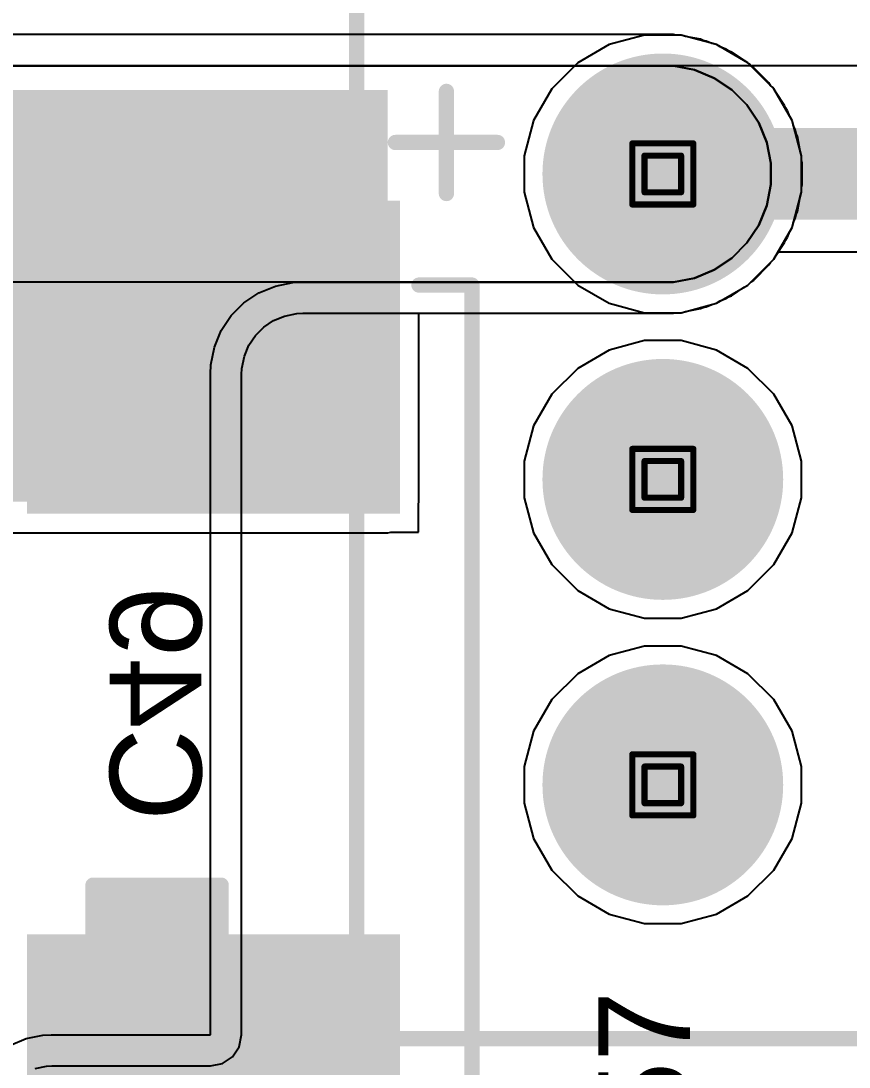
# Model space of a CAD drawing. Header units: inches. Extents: x 0 to 5359, y 0 to 5098.
# Drawn here: x 9.06 to 15.96, y 82.36 to 91.06 of the extents above; entities that cross this region are included whole.
import ezdxf

# ---------------------------------------------------------------- set-up
doc = ezdxf.new("R2010")
doc.units = ezdxf.units.IN
for name, color, linetype in [('Bottom Layer', 5, 'Continuous'), ('Bottom Overlay', 54, 'Continuous'), ('Bottom Paste', 16, 'Continuous'), ('Bottom Solder', 6, 'Continuous'), ('Drill Drawing', 1, 'Continuous'), ('Layer 1', 16, 'Continuous'), ('Layer 2', 76, 'Continuous'), ('Multi-Layer', 9, 'Continuous'), ('Pad Holes', 156, 'Continuous'), ('Top Layer', 1, 'Continuous'), ('Top Overlay', 2, 'Continuous'), ('Top Paste', 8, 'Continuous'), ('Top Solder', 216, 'Continuous')]:
    doc.layers.add(name, color=color, linetype=linetype)
doc.styles.add('Arial', font='', dxfattribs={"height": 0.2})
doc.styles.get('Arial').set_extended_font_data('Arial')

# ---------------------------------------------------------------- blocks, each defined once
blk = doc.blocks.new('VRB1212S_10WR3_B_8')
at = {"layer": 'Bottom Layer'}
h = blk.add_hatch(color=5, dxfattribs=at)
edge = h.paths.add_edge_path()
edge.add_arc((3.81, 0), 0.9, 0, 360)
h = blk.add_hatch(color=5, dxfattribs=at)
edge = h.paths.add_edge_path()
edge.add_arc((6.35, 0), 0.9, 0, 360)
h = blk.add_hatch(color=5, dxfattribs=at)
edge = h.paths.add_edge_path()
edge.add_arc((8.89, 0), 0.9, 0, 360)
at = {"layer": 'Bottom Solder'}
h = blk.add_hatch(color=6, dxfattribs=at)
edge = h.paths.add_edge_path()
edge.add_arc((3.81, 0), 1.0016, 0, 360)
h = blk.add_hatch(color=6, dxfattribs=at)
edge = h.paths.add_edge_path()
edge.add_arc((6.35, 0), 1.0016, 0, 360)
h = blk.add_hatch(color=6, dxfattribs=at)
edge = h.paths.add_edge_path()
edge.add_arc((8.89, 0), 1.0016, 0, 360)
at = {"layer": 'Layer 1'}
h = blk.add_hatch(color=16, dxfattribs=at)
edge = h.paths.add_edge_path()
edge.add_arc((3.81, 0), 0.9, 0, 360)
h = blk.add_hatch(color=16, dxfattribs=at)
edge = h.paths.add_edge_path()
edge.add_arc((6.35, 0), 0.9, 0, 360)
h = blk.add_hatch(color=16, dxfattribs=at)
edge = h.paths.add_edge_path()
edge.add_arc((8.89, 0), 0.9, 0, 360)
at = {"layer": 'Layer 2'}
h = blk.add_hatch(color=76, dxfattribs=at)
edge = h.paths.add_edge_path()
edge.add_arc((3.81, 0), 0.9, 0, 360)
h = blk.add_hatch(color=76, dxfattribs=at)
edge = h.paths.add_edge_path()
edge.add_arc((6.35, 0), 0.9, 0, 360)
h = blk.add_hatch(color=76, dxfattribs=at)
edge = h.paths.add_edge_path()
edge.add_arc((8.89, 0), 0.9, 0, 360)
at = {"layer": 'Multi-Layer'}
h = blk.add_hatch(color=9, dxfattribs=at)
edge = h.paths.add_edge_path()
edge.add_arc((3.81, 0), 0.9, 0, 360)
h = blk.add_hatch(color=9, dxfattribs=at)
edge = h.paths.add_edge_path()
edge.add_arc((6.35, 0), 0.9, 0, 360)
h = blk.add_hatch(color=9, dxfattribs=at)
edge = h.paths.add_edge_path()
edge.add_arc((8.89, 0), 0.9, 0, 360)
at = {"layer": 'Pad Holes'}
h = blk.add_hatch(color=7, dxfattribs=at)
edge = h.paths.add_edge_path()
edge.add_arc((3.81, 0), 0.55, 0, 360)
h = blk.add_hatch(color=7, dxfattribs=at)
edge = h.paths.add_edge_path()
edge.add_arc((6.35, 0), 0.55, 0, 360)
h = blk.add_hatch(color=7, dxfattribs=at)
edge = h.paths.add_edge_path()
edge.add_arc((8.89, 0), 0.55, 0, 360)
at = {"layer": 'Top Layer'}
h = blk.add_hatch(color=1, dxfattribs=at)
edge = h.paths.add_edge_path()
edge.add_arc((3.81, 0), 0.9, 0, 360)
h = blk.add_hatch(color=1, dxfattribs=at)
edge = h.paths.add_edge_path()
edge.add_arc((6.35, 0), 0.9, 0, 360)
h = blk.add_hatch(color=1, dxfattribs=at)
edge = h.paths.add_edge_path()
edge.add_arc((8.89, 0), 0.9, 0, 360)
at = {"layer": 'Top Solder'}
h = blk.add_hatch(color=216, dxfattribs=at)
edge = h.paths.add_edge_path()
edge.add_arc((3.81, 0), 1.0016, 0, 360)
h = blk.add_hatch(color=216, dxfattribs=at)
edge = h.paths.add_edge_path()
edge.add_arc((6.35, 0), 1.0016, 0, 360)
h = blk.add_hatch(color=216, dxfattribs=at)
edge = h.paths.add_edge_path()
edge.add_arc((8.89, 0), 1.0016, 0, 360)
at = {"layer": 'Bottom Overlay'}
for points in [[(11, -2.5476, 0.127, 0.127, 0), (11, 6.9524, 0.127, 0.127, 0)], [(-11, -2.5476, 0.127, 0.127, 0), (11, -2.5476, 0.127, 0.127, 0)]]:
    blk.add_lwpolyline(points, format="xyseb", dxfattribs=at)
blk.add_lwpolyline([(10.9683, -2.5476, 0.0635, 0.0635, 1), (11.0318, -2.5476, 0.0635, 0.0635, 1)], format="xyseb", close=True, dxfattribs=at)
blk.add_lwpolyline([(10.9683, -2.5476, 0.0635, 0.0635, 1), (11.0318, -2.5476, 0.0635, 0.0635, 1)], format="xyseb", close=True, dxfattribs=at)
blk = doc.blocks.new('C____D_27')
at = {"layer": 'Top Layer'}
for points in [[(-4.25, 1.45), (-1.85, 1.45), (-1.85, -1.45), (-4.25, -1.45)], [(1.85, 1.45), (4.25, 1.45), (4.25, -1.45), (1.85, -1.45)]]:
    blk.add_hatch(color=1, dxfattribs=at).paths.add_polyline_path(points)
at = {"layer": 'Top Paste'}
for points in [[(-4.25, 1.45), (-1.85, 1.45), (-1.85, -1.45), (-4.25, -1.45)], [(1.85, 1.45), (4.25, 1.45), (4.25, -1.45), (1.85, -1.45)]]:
    blk.add_hatch(color=8, dxfattribs=at).paths.add_polyline_path(points)
at = {"layer": 'Top Solder'}
for points in [[(-4.3516, 1.5516), (-1.7484, 1.5516), (-1.7484, -1.5516), (-4.3516, -1.5516)], [(1.7484, 1.5516), (4.3516, 1.5516), (4.3516, -1.5516), (1.7484, -1.5516)]]:
    blk.add_hatch(color=216, dxfattribs=at).paths.add_polyline_path(points)
at = {"layer": 'Top Overlay'}
for points in [[(-3.65, 1.7094, 0.127, 0.127, 0), (-3.65, 2.15, 0.127, 0.127, 0)], [(3.65, 2.15, 0.127, 0.127, 0), (-3.65, 2.15, 0.127, 0.127, 0)]]:
    blk.add_lwpolyline(points, format="xyseb", dxfattribs=at)
for points in [[(-3.6818, 2.15, 0.0635, 0.0635, 1), (-3.6183, 2.15, 0.0635, 0.0635, 1)], [(-3.6818, 2.15, 0.0635, 0.0635, 1), (-3.6183, 2.15, 0.0635, 0.0635, 1)], [(-3.6818, 1.7094, 0.0635, 0.0635, 1), (-3.6183, 1.7094, 0.0635, 0.0635, 1)]]:
    blk.add_lwpolyline(points, format="xyseb", close=True, dxfattribs=at)
blk = doc.blocks.new('C___0603_B_339')
at = {"layer": 'Bottom Layer'}
for points in [[(-1.143, -0.4445), (-1.143, 0.4445), (-0.381, 0.4445), (-0.381, -0.4445)], [(0.381, -0.4445), (0.381, 0.4445), (1.143, 0.4445), (1.143, -0.4445)]]:
    blk.add_hatch(color=5, dxfattribs=at).paths.add_polyline_path(points)
at = {"layer": 'Bottom Paste'}
for points in [[(-1.143, -0.4445), (-1.143, 0.4445), (-0.381, 0.4445), (-0.381, -0.4445)], [(0.381, -0.4445), (0.381, 0.4445), (1.143, 0.4445), (1.143, -0.4445)]]:
    blk.add_hatch(color=16, dxfattribs=at).paths.add_polyline_path(points)
at = {"layer": 'Bottom Solder'}
for points in [[(-1.203, -0.5045), (-1.203, 0.5045), (-0.321, 0.5045), (-0.321, -0.5045)], [(0.321, -0.5045), (0.321, 0.5045), (1.203, 0.5045), (1.203, -0.5045)]]:
    blk.add_hatch(color=6, dxfattribs=at).paths.add_polyline_path(points)
at = {"layer": 'Bottom Overlay'}
for points in [[(-1.2446, 0.5334, 0.127, 0.127, 0), (-1.2446, -0.5334, 0.127, 0.127, 0)], [(-1.2446, 0.5334, 0.127, 0.127, 0), (-0.4572, 0.5334, 0.127, 0.127, 0)], [(0.4572, 0.5334, 0.127, 0.127, 0), (1.2446, 0.5334, 0.127, 0.127, 0)], [(1.2446, 0.5334, 0.127, 0.127, 0), (1.2446, -0.5334, 0.127, 0.127, 0)], [(-1.2446, -0.5334, 0.127, 0.127, 0), (-0.4572, -0.5334, 0.127, 0.127, 0)], [(1.2446, -0.5334, 0.127, 0.127, 0), (0.4572, -0.5334, 0.127, 0.127, 0)]]:
    blk.add_lwpolyline(points, format="xyseb", dxfattribs=at)
for points in [[(-1.2764, 0.5334, 0.0635, 0.0635, 1), (-1.2128, 0.5334, 0.0635, 0.0635, 1)], [(-1.2764, 0.5334, 0.0635, 0.0635, 1), (-1.2128, 0.5334, 0.0635, 0.0635, 1)], [(-0.4889, 0.5334, 0.0635, 0.0635, 1), (-0.4254, 0.5334, 0.0635, 0.0635, 1)], [(0.4255, 0.5334, 0.0635, 0.0635, 1), (0.489, 0.5334, 0.0635, 0.0635, 1)], [(1.2129, 0.5334, 0.0635, 0.0635, 1), (1.2764, 0.5334, 0.0635, 0.0635, 1)], [(1.2129, 0.5334, 0.0635, 0.0635, 1), (1.2764, 0.5334, 0.0635, 0.0635, 1)], [(-1.2764, -0.5334, 0.0635, 0.0635, 1), (-1.2128, -0.5334, 0.0635, 0.0635, 1)], [(-1.2764, -0.5334, 0.0635, 0.0635, 1), (-1.2128, -0.5334, 0.0635, 0.0635, 1)], [(-0.4889, -0.5334, 0.0635, 0.0635, 1), (-0.4254, -0.5334, 0.0635, 0.0635, 1)], [(0.4254, -0.5334, 0.0635, 0.0635, 1), (0.4889, -0.5334, 0.0635, 0.0635, 1)], [(1.2129, -0.5334, 0.0635, 0.0635, 1), (1.2764, -0.5334, 0.0635, 0.0635, 1)], [(1.2129, -0.5334, 0.0635, 0.0635, 1), (1.2764, -0.5334, 0.0635, 0.0635, 1)]]:
    blk.add_lwpolyline(points, format="xyseb", close=True, dxfattribs=at)

msp = doc.modelspace()

# ---------------------------------------------------------------- hatches: boundary and pattern name
at = {"layer": 'Top Layer'}
msp.add_hatch(color=1, dxfattribs=at).paths.add_polyline_path([(3.9536, 87.0614), (12.118, 87.0614), (12.118, 90.4845), (3.9536, 90.4845)])

# ---------------------------------------------------------------- linework, layer by layer
at = {"layer": 'Bottom Layer'}
for p, q in [((14.4064, 90.9444), (7.293, 90.9444)), ((14.4065, 90.9444), (14.4064, 90.9444)), ((14.4951, 90.9444), (14.4065, 90.9444)), ((14.5201, 90.9394), (14.4951, 90.9444)), ((14.5456, 90.9394), (14.5201, 90.9394)), ((14.5584, 90.9394), (14.5456, 90.9394)), ((14.5456, 90.9394), (14.5456, 90.9394)), ((14.5951, 90.9296), (14.5584, 90.9394)), ((14.7195, 90.9049), (14.5951, 90.9296)), ((14.743, 90.8951), (14.7195, 90.9049)), ((14.7681, 90.8901), (14.743, 90.8951)), ((14.8151, 90.8707), (14.7681, 90.8901)), ((14.8519, 90.8608), (14.8151, 90.8707)), ((14.8848, 90.8418), (14.8519, 90.8608)), ((14.9318, 90.8223), (14.8848, 90.8418)), ((14.9531, 90.8081), (14.9318, 90.8223)), ((14.9766, 90.7984), (14.9531, 90.8081)), ((15.0822, 90.7278), (14.9766, 90.7984)), ((14.4064, 90.6854), (7.293, 90.6854)), ((14.4951, 90.6854), (14.4064, 90.6854)), ((14.4064, 90.6854), (14.4064, 90.6854)), ((14.669, 90.6509), (14.4951, 90.6854)), ((14.8327, 90.583), (14.669, 90.6509)), ((15.115, 90.7089), (15.0822, 90.7278)), ((15.124, 90.6999), (15.115, 90.7089)), ((15.1421, 90.6818), (15.124, 90.6999)), ((15.124, 90.6999), (15.124, 90.6999)), ((15.1633, 90.6677), (15.1421, 90.6818)), ((15.2886, 90.5423), (15.1633, 90.6677)), ((14.9802, 90.4845), (14.8327, 90.583)), ((15.1055, 90.3592), (14.9802, 90.4845)), ((15.3028, 90.5211), (15.2886, 90.5423)), ((15.3209, 90.503), (15.3028, 90.5211)), ((15.3299, 90.494), (15.3209, 90.503)), ((15.3209, 90.503), (15.3209, 90.503)), ((15.3488, 90.4612), (15.3299, 90.494)), ((15.4193, 90.3556), (15.3488, 90.4612)), ((15.204, 90.2118), (15.1055, 90.3592)), ((15.4291, 90.3321), (15.4193, 90.3556)), ((15.4433, 90.3109), (15.4291, 90.3321)), ((15.4627, 90.2639), (15.4433, 90.3109)), ((15.2718, 90.048), (15.204, 90.2118)), ((15.4818, 90.2309), (15.4627, 90.2639)), ((15.4917, 90.1941), (15.4818, 90.2309)), ((15.5111, 90.1471), (15.4917, 90.1941)), ((15.5161, 90.122), (15.5111, 90.1471)), ((15.3064, 89.8741), (15.2718, 90.048)), ((15.5259, 90.0985), (15.5161, 90.122)), ((15.5506, 89.9742), (15.5259, 90.0985)), ((15.5604, 89.9374), (15.5506, 89.9742)), ((15.3064, 89.7854), (15.3064, 89.8741)), ((15.5604, 89.8991), (15.5604, 89.9374)), ((15.5654, 89.8741), (15.5604, 89.8991)), ((15.5654, 89.7854), (15.5654, 89.8741)), ((15.3064, 89.6968), (15.3064, 89.7854)), ((15.5654, 89.6968), (15.5654, 89.7854)), ((15.2718, 89.5229), (15.3064, 89.6968)), ((15.5604, 89.6718), (15.5654, 89.6968)), ((15.5506, 89.5967), (15.5604, 89.6335)), ((15.5604, 89.6335), (15.5604, 89.6718)), ((15.204, 89.3591), (15.2718, 89.5229)), ((15.5258, 89.4724), (15.5506, 89.5967)), ((15.5111, 89.4238), (15.5161, 89.4488)), ((15.5161, 89.4488), (15.5258, 89.4724)), ((15.1055, 89.2117), (15.204, 89.3591)), ((15.4627, 89.307), (15.4818, 89.34)), ((15.4818, 89.34), (15.4917, 89.3769)), ((15.4917, 89.3769), (15.5111, 89.4238)), ((15.4291, 89.2388), (15.4433, 89.26)), ((15.4433, 89.26), (15.4627, 89.307)), ((14.9801, 89.0864), (15.1055, 89.2117)), ((15.3489, 89.1098), (15.4193, 89.2153)), ((15.4193, 89.2153), (15.4291, 89.2388)), ((14.8327, 88.9879), (14.9801, 89.0864)), ((15.3299, 89.0769), (15.3489, 89.1098)), ((15.1633, 88.9032), (15.2886, 89.0286)), ((15.2886, 89.0286), (15.3028, 89.0498)), ((15.3028, 89.0498), (15.3208, 89.0678)), ((15.3208, 89.0679), (15.3299, 89.0769)), ((15.3208, 89.0678), (15.3208, 89.0679)), ((14.4951, 88.8854), (14.6689, 88.92)), ((14.6689, 88.92), (14.8327, 88.9879)), ((11.0447, 88.7956), (11.1825, 88.8527)), ((11.1825, 88.8527), (11.3288, 88.8818)), ((11.3288, 88.8818), (11.4034, 88.8854)), ((11.4034, 88.8854), (11.4034, 88.8854)), ((11.4034, 88.8854), (14.4064, 88.8854)), ((14.4064, 88.8854), (14.4951, 88.8854)), ((14.9766, 88.7725), (15.0821, 88.843)), ((15.0821, 88.843), (15.115, 88.862)), ((15.115, 88.862), (15.124, 88.871)), ((15.124, 88.871), (15.1421, 88.8891)), ((15.124, 88.871), (15.124, 88.871)), ((15.1421, 88.8891), (15.1633, 88.9032)), ((10.9207, 88.7127), (11.0447, 88.7956)), ((14.8849, 88.7292), (14.9318, 88.7486)), ((14.9318, 88.7486), (14.9531, 88.7628)), ((14.9531, 88.7628), (14.9766, 88.7725)), ((10.8153, 88.6073), (10.9207, 88.7127)), ((14.5951, 88.6413), (14.7195, 88.666)), ((14.7195, 88.666), (14.743, 88.6758)), ((14.743, 88.6758), (14.7681, 88.6808)), ((14.7681, 88.6808), (14.815, 88.7002)), ((14.815, 88.7002), (14.8519, 88.7101)), ((14.8519, 88.7101), (14.8849, 88.7292)), ((10.7324, 88.4833), (10.8153, 88.6073)), ((11.0858, 88.5116), (11.1674, 88.5661)), ((11.1674, 88.5661), (11.258, 88.6037)), ((11.258, 88.6037), (11.3606, 88.624)), ((11.3606, 88.624), (11.4097, 88.6265)), ((11.4097, 88.6265), (14.4064, 88.6265)), ((14.4064, 88.6265), (14.4951, 88.6265)), ((14.4951, 88.6265), (14.5201, 88.6314)), ((14.5201, 88.6314), (14.5456, 88.6314)), ((14.5456, 88.6314), (14.5456, 88.6314)), ((14.5456, 88.6314), (14.5584, 88.6314)), ((14.5584, 88.6314), (14.5951, 88.6413)), ((10.6753, 88.3455), (10.7324, 88.4833)), ((11.0164, 88.4422), (11.0858, 88.5116)), ((10.9619, 88.3606), (11.0164, 88.4422)), ((10.6462, 88.1992), (10.6753, 88.3455)), ((10.9243, 88.2699), (10.9619, 88.3606)), ((10.9039, 88.1674), (10.9243, 88.2699)), ((10.6426, 88.1246), (10.6462, 88.1992)), ((10.6426, 82.627), (10.6426, 88.1246)), ((10.9015, 88.1183), (10.9039, 88.1674)), ((10.9015, 82.627), (10.9015, 88.1183)), ((13.961, 85.7808), (13.6979, 85.6289)), ((14.2545, 85.8594), (13.961, 85.7808)), ((14.5584, 85.8594), (14.2545, 85.8594)), ((14.8519, 85.7808), (14.5584, 85.8594)), ((15.115, 85.6289), (14.8519, 85.7808)), ((13.6979, 85.6289), (13.483, 85.414)), ((15.3299, 85.414), (15.115, 85.6289)), ((13.483, 85.414), (13.3311, 85.1509)), ((15.4818, 85.1509), (15.3299, 85.414)), ((13.3311, 85.1509), (13.2524, 84.8574)), ((15.5604, 84.8574), (15.4818, 85.1509)), ((13.2524, 84.8574), (13.2524, 84.5535)), ((15.5604, 84.5535), (15.5604, 84.8574)), ((13.2524, 84.5535), (13.3311, 84.26)), ((15.4818, 84.26), (15.5604, 84.5535)), ((13.3311, 84.26), (13.483, 83.9969)), ((15.3299, 83.9969), (15.4818, 84.26)), ((13.483, 83.9969), (13.6979, 83.782)), ((15.115, 83.782), (15.3299, 83.9969)), ((13.6979, 83.782), (13.961, 83.6301)), ((14.8519, 83.6301), (15.115, 83.782)), ((13.961, 83.6301), (14.2545, 83.5514)), ((14.5584, 83.5514), (14.8519, 83.6301)), ((14.2545, 83.5514), (14.5584, 83.5514)), ((8.9771, 82.5419), (9.1077, 82.596)), ((9.1077, 82.596), (9.2464, 82.6236)), ((9.2464, 82.6236), (9.317, 82.627)), ((9.317, 82.627), (9.317, 82.627)), ((9.317, 82.627), (10.6426, 82.627)), ((10.8818, 82.5279), (10.9015, 82.627)), ((10.8257, 82.4439), (10.8818, 82.5279)), ((10.6426, 82.3681), (10.7417, 82.3878)), ((10.7417, 82.3878), (10.8257, 82.4439)), ((9.1833, 82.347), (9.2781, 82.3658)), ((9.2781, 82.3658), (9.3235, 82.3681)), ((9.3235, 82.3681), (10.6426, 82.3681))]:
    msp.add_line(p, q, dxfattribs=at)
at = {"layer": 'Drill Drawing'}
for points in [[(14.1524, 90.0394, 0.0508, 0.0508, 0), (14.6604, 90.0394, 0.0508, 0.0508, 0)], [(14.1524, 89.5314, 0.0508, 0.0508, 0), (14.1524, 90.0394, 0.0508, 0.0508, 0)], [(14.6604, 89.5314, 0.0508, 0.0508, 0), (14.6604, 90.0394, 0.0508, 0.0508, 0)], [(14.254, 89.9378, 0.0508, 0.0508, 0), (14.5588, 89.9378, 0.0508, 0.0508, 0)], [(14.254, 89.633, 0.0508, 0.0508, 0), (14.254, 89.9378, 0.0508, 0.0508, 0)], [(14.5588, 89.633, 0.0508, 0.0508, 0), (14.5588, 89.9378, 0.0508, 0.0508, 0)], [(14.254, 89.633, 0.0508, 0.0508, 0), (14.5588, 89.633, 0.0508, 0.0508, 0)], [(14.1524, 89.5314, 0.0508, 0.0508, 0), (14.6604, 89.5314, 0.0508, 0.0508, 0)], [(14.1524, 87.4994, 0.0508, 0.0508, 0), (14.6604, 87.4994, 0.0508, 0.0508, 0)], [(14.1524, 86.9914, 0.0508, 0.0508, 0), (14.1524, 87.4994, 0.0508, 0.0508, 0)], [(14.6604, 86.9914, 0.0508, 0.0508, 0), (14.6604, 87.4994, 0.0508, 0.0508, 0)], [(14.254, 87.3978, 0.0508, 0.0508, 0), (14.5588, 87.3978, 0.0508, 0.0508, 0)], [(14.254, 87.093, 0.0508, 0.0508, 0), (14.254, 87.3978, 0.0508, 0.0508, 0)], [(14.5588, 87.093, 0.0508, 0.0508, 0), (14.5588, 87.3978, 0.0508, 0.0508, 0)], [(14.254, 87.093, 0.0508, 0.0508, 0), (14.5588, 87.093, 0.0508, 0.0508, 0)], [(14.1524, 86.9914, 0.0508, 0.0508, 0), (14.6604, 86.9914, 0.0508, 0.0508, 0)], [(14.1524, 84.9594, 0.0508, 0.0508, 0), (14.6604, 84.9594, 0.0508, 0.0508, 0)], [(14.1524, 84.4514, 0.0508, 0.0508, 0), (14.1524, 84.9594, 0.0508, 0.0508, 0)], [(14.6604, 84.4514, 0.0508, 0.0508, 0), (14.6604, 84.9594, 0.0508, 0.0508, 0)], [(14.254, 84.8578, 0.0508, 0.0508, 0), (14.5588, 84.8578, 0.0508, 0.0508, 0)], [(14.254, 84.553, 0.0508, 0.0508, 0), (14.254, 84.8578, 0.0508, 0.0508, 0)], [(14.5588, 84.553, 0.0508, 0.0508, 0), (14.5588, 84.8578, 0.0508, 0.0508, 0)], [(14.254, 84.553, 0.0508, 0.0508, 0), (14.5588, 84.553, 0.0508, 0.0508, 0)], [(14.1524, 84.4514, 0.0508, 0.0508, 0), (14.6604, 84.4514, 0.0508, 0.0508, 0)]]:
    msp.add_lwpolyline(points, format="xyseb", dxfattribs=at)
for points in [[(14.1397, 90.0394, 0.0254, 0.0254, 1), (14.1651, 90.0394, 0.0254, 0.0254, 1)], [(14.1397, 90.0394, 0.0254, 0.0254, 1), (14.1651, 90.0394, 0.0254, 0.0254, 1)], [(14.6477, 90.0394, 0.0254, 0.0254, 1), (14.6731, 90.0394, 0.0254, 0.0254, 1)], [(14.6477, 90.0394, 0.0254, 0.0254, 1), (14.6731, 90.0394, 0.0254, 0.0254, 1)], [(14.2413, 89.9378, 0.0254, 0.0254, 1), (14.2667, 89.9378, 0.0254, 0.0254, 1)], [(14.2413, 89.9378, 0.0254, 0.0254, 1), (14.2667, 89.9378, 0.0254, 0.0254, 1)], [(14.5461, 89.9378, 0.0254, 0.0254, 1), (14.5715, 89.9378, 0.0254, 0.0254, 1)], [(14.5461, 89.9378, 0.0254, 0.0254, 1), (14.5715, 89.9378, 0.0254, 0.0254, 1)], [(14.2413, 89.633, 0.0254, 0.0254, 1), (14.2667, 89.633, 0.0254, 0.0254, 1)], [(14.2413, 89.633, 0.0254, 0.0254, 1), (14.2667, 89.633, 0.0254, 0.0254, 1)], [(14.5461, 89.633, 0.0254, 0.0254, 1), (14.5715, 89.633, 0.0254, 0.0254, 1)], [(14.5461, 89.633, 0.0254, 0.0254, 1), (14.5715, 89.633, 0.0254, 0.0254, 1)], [(14.1397, 89.5314, 0.0254, 0.0254, 1), (14.1651, 89.5314, 0.0254, 0.0254, 1)], [(14.1397, 89.5314, 0.0254, 0.0254, 1), (14.1651, 89.5314, 0.0254, 0.0254, 1)], [(14.6477, 89.5314, 0.0254, 0.0254, 1), (14.6731, 89.5314, 0.0254, 0.0254, 1)], [(14.6477, 89.5314, 0.0254, 0.0254, 1), (14.6731, 89.5314, 0.0254, 0.0254, 1)], [(14.1397, 87.4994, 0.0254, 0.0254, 1), (14.1651, 87.4994, 0.0254, 0.0254, 1)], [(14.1397, 87.4994, 0.0254, 0.0254, 1), (14.1651, 87.4994, 0.0254, 0.0254, 1)], [(14.6477, 87.4994, 0.0254, 0.0254, 1), (14.6731, 87.4994, 0.0254, 0.0254, 1)], [(14.6477, 87.4994, 0.0254, 0.0254, 1), (14.6731, 87.4994, 0.0254, 0.0254, 1)], [(14.2413, 87.3978, 0.0254, 0.0254, 1), (14.2667, 87.3978, 0.0254, 0.0254, 1)], [(14.2413, 87.3978, 0.0254, 0.0254, 1), (14.2667, 87.3978, 0.0254, 0.0254, 1)], [(14.5461, 87.3978, 0.0254, 0.0254, 1), (14.5715, 87.3978, 0.0254, 0.0254, 1)], [(14.5461, 87.3978, 0.0254, 0.0254, 1), (14.5715, 87.3978, 0.0254, 0.0254, 1)], [(14.2413, 87.093, 0.0254, 0.0254, 1), (14.2667, 87.093, 0.0254, 0.0254, 1)], [(14.2413, 87.093, 0.0254, 0.0254, 1), (14.2667, 87.093, 0.0254, 0.0254, 1)], [(14.5461, 87.093, 0.0254, 0.0254, 1), (14.5715, 87.093, 0.0254, 0.0254, 1)], [(14.5461, 87.093, 0.0254, 0.0254, 1), (14.5715, 87.093, 0.0254, 0.0254, 1)], [(14.1397, 86.9914, 0.0254, 0.0254, 1), (14.1651, 86.9914, 0.0254, 0.0254, 1)], [(14.1397, 86.9914, 0.0254, 0.0254, 1), (14.1651, 86.9914, 0.0254, 0.0254, 1)], [(14.6477, 86.9914, 0.0254, 0.0254, 1), (14.6731, 86.9914, 0.0254, 0.0254, 1)], [(14.6477, 86.9914, 0.0254, 0.0254, 1), (14.6731, 86.9914, 0.0254, 0.0254, 1)], [(14.1397, 84.9594, 0.0254, 0.0254, 1), (14.1651, 84.9594, 0.0254, 0.0254, 1)], [(14.1397, 84.9594, 0.0254, 0.0254, 1), (14.1651, 84.9594, 0.0254, 0.0254, 1)], [(14.6477, 84.9594, 0.0254, 0.0254, 1), (14.6731, 84.9594, 0.0254, 0.0254, 1)], [(14.6477, 84.9594, 0.0254, 0.0254, 1), (14.6731, 84.9594, 0.0254, 0.0254, 1)], [(14.2413, 84.8578, 0.0254, 0.0254, 1), (14.2667, 84.8578, 0.0254, 0.0254, 1)], [(14.2413, 84.8578, 0.0254, 0.0254, 1), (14.2667, 84.8578, 0.0254, 0.0254, 1)], [(14.5461, 84.8578, 0.0254, 0.0254, 1), (14.5715, 84.8578, 0.0254, 0.0254, 1)], [(14.5461, 84.8578, 0.0254, 0.0254, 1), (14.5715, 84.8578, 0.0254, 0.0254, 1)], [(14.2413, 84.553, 0.0254, 0.0254, 1), (14.2667, 84.553, 0.0254, 0.0254, 1)], [(14.2413, 84.553, 0.0254, 0.0254, 1), (14.2667, 84.553, 0.0254, 0.0254, 1)], [(14.5461, 84.553, 0.0254, 0.0254, 1), (14.5715, 84.553, 0.0254, 0.0254, 1)], [(14.5461, 84.553, 0.0254, 0.0254, 1), (14.5715, 84.553, 0.0254, 0.0254, 1)], [(14.1397, 84.4514, 0.0254, 0.0254, 1), (14.1651, 84.4514, 0.0254, 0.0254, 1)], [(14.1397, 84.4514, 0.0254, 0.0254, 1), (14.1651, 84.4514, 0.0254, 0.0254, 1)], [(14.6477, 84.4514, 0.0254, 0.0254, 1), (14.6731, 84.4514, 0.0254, 0.0254, 1)], [(14.6477, 84.4514, 0.0254, 0.0254, 1), (14.6731, 84.4514, 0.0254, 0.0254, 1)]]:
    msp.add_lwpolyline(points, format="xyseb", close=True, dxfattribs=at)
at = {"layer": 'Layer 1'}
for p, q in [((14.2545, 90.9394), (13.961, 90.8608)), ((14.5584, 90.9394), (14.2545, 90.9394)), ((14.8519, 90.8608), (14.5584, 90.9394)), ((13.961, 90.8608), (13.6979, 90.7089)), ((15.115, 90.7089), (14.8519, 90.8608)), ((13.6979, 90.7089), (13.483, 90.494)), ((15.3299, 90.494), (15.115, 90.7089)), ((13.483, 90.494), (13.3311, 90.2309)), ((15.4818, 90.2309), (15.3299, 90.494)), ((13.3311, 90.2309), (13.2524, 89.9374)), ((15.5604, 89.9374), (15.4818, 90.2309)), ((13.2524, 89.9374), (13.2524, 89.6335)), ((15.5604, 89.6335), (15.5604, 89.9374)), ((13.2524, 89.6335), (13.3311, 89.34)), ((15.4818, 89.34), (15.5604, 89.6335)), ((13.3311, 89.34), (13.483, 89.0769)), ((15.3299, 89.0769), (15.4818, 89.34)), ((13.483, 89.0769), (13.6979, 88.862)), ((15.115, 88.862), (15.3299, 89.0769)), ((13.6979, 88.862), (13.961, 88.7101)), ((14.8519, 88.7101), (15.115, 88.862)), ((13.961, 88.7101), (14.2545, 88.6314)), ((14.5584, 88.6314), (14.8519, 88.7101)), ((14.2545, 88.6314), (14.5584, 88.6314)), ((13.961, 85.7808), (13.6979, 85.6289)), ((14.2545, 85.8594), (13.961, 85.7808)), ((14.5584, 85.8594), (14.2545, 85.8594)), ((14.8519, 85.7808), (14.5584, 85.8594)), ((15.115, 85.6289), (14.8519, 85.7808)), ((13.6979, 85.6289), (13.483, 85.414)), ((15.3299, 85.414), (15.115, 85.6289)), ((13.483, 85.414), (13.3311, 85.1509)), ((15.4818, 85.1509), (15.3299, 85.414)), ((13.3311, 85.1509), (13.2524, 84.8574)), ((15.5604, 84.8574), (15.4818, 85.1509)), ((13.2524, 84.8574), (13.2524, 84.5535)), ((15.5604, 84.5535), (15.5604, 84.8574)), ((13.2524, 84.5535), (13.3311, 84.26)), ((15.4818, 84.26), (15.5604, 84.5535)), ((13.3311, 84.26), (13.483, 83.9969)), ((15.3299, 83.9969), (15.4818, 84.26)), ((13.483, 83.9969), (13.6979, 83.782)), ((15.115, 83.782), (15.3299, 83.9969)), ((13.6979, 83.782), (13.961, 83.6301)), ((14.8519, 83.6301), (15.115, 83.782)), ((13.961, 83.6301), (14.2545, 83.5514)), ((14.5584, 83.5514), (14.8519, 83.6301)), ((14.2545, 83.5514), (14.5584, 83.5514))]:
    msp.add_line(p, q, dxfattribs=at)
at = {"layer": 'Layer 2'}
for p, q in [((14.2545, 90.9394), (13.961, 90.8608)), ((14.5584, 90.9394), (14.2545, 90.9394)), ((14.8519, 90.8608), (14.5584, 90.9394)), ((13.961, 90.8608), (13.6979, 90.7089)), ((15.115, 90.7089), (14.8519, 90.8608)), ((13.6979, 90.7089), (13.483, 90.494)), ((15.3299, 90.494), (15.115, 90.7089)), ((13.483, 90.494), (13.3311, 90.2309)), ((15.4818, 90.2309), (15.3299, 90.494)), ((13.3311, 90.2309), (13.2524, 89.9374)), ((15.5604, 89.9374), (15.4818, 90.2309)), ((13.2524, 89.9374), (13.2524, 89.6335)), ((15.5604, 89.6335), (15.5604, 89.9374)), ((13.2524, 89.6335), (13.3311, 89.34)), ((15.4818, 89.34), (15.5604, 89.6335)), ((13.3311, 89.34), (13.483, 89.0769)), ((15.3299, 89.0769), (15.4818, 89.34)), ((13.483, 89.0769), (13.6979, 88.862)), ((15.115, 88.862), (15.3299, 89.0769)), ((13.6979, 88.862), (13.961, 88.7101)), ((14.8519, 88.7101), (15.115, 88.862)), ((13.961, 88.7101), (14.2545, 88.6314)), ((14.5584, 88.6314), (14.8519, 88.7101)), ((14.2545, 88.6314), (14.5584, 88.6314)), ((14.2545, 88.3994), (13.961, 88.3208)), ((14.5584, 88.3994), (14.2545, 88.3994)), ((14.8519, 88.3208), (14.5584, 88.3994)), ((13.961, 88.3208), (13.6979, 88.1689)), ((15.115, 88.1689), (14.8519, 88.3208)), ((13.6979, 88.1689), (13.483, 87.954)), ((15.3299, 87.954), (15.115, 88.1689)), ((13.483, 87.954), (13.3311, 87.6909)), ((15.4818, 87.6909), (15.3299, 87.954)), ((13.3311, 87.6909), (13.2524, 87.3974)), ((15.5604, 87.3974), (15.4818, 87.6909)), ((13.2524, 87.3974), (13.2524, 87.0935)), ((15.5604, 87.0935), (15.5604, 87.3974)), ((13.2524, 87.0935), (13.3311, 86.8)), ((15.4818, 86.8), (15.5604, 87.0935)), ((13.3311, 86.8), (13.483, 86.5369)), ((15.3299, 86.5369), (15.4818, 86.8)), ((13.483, 86.5369), (13.6979, 86.322)), ((15.115, 86.322), (15.3299, 86.5369)), ((13.6979, 86.322), (13.961, 86.1701)), ((14.8519, 86.1701), (15.115, 86.322)), ((13.961, 86.1701), (14.2545, 86.0914)), ((14.5584, 86.0914), (14.8519, 86.1701)), ((14.2545, 86.0914), (14.5584, 86.0914)), ((13.961, 85.7808), (13.6979, 85.6289)), ((14.2545, 85.8594), (13.961, 85.7808)), ((14.5584, 85.8594), (14.2545, 85.8594)), ((14.8519, 85.7808), (14.5584, 85.8594)), ((15.115, 85.6289), (14.8519, 85.7808)), ((13.6979, 85.6289), (13.483, 85.414)), ((15.3299, 85.414), (15.115, 85.6289)), ((13.483, 85.414), (13.3311, 85.1509)), ((15.4818, 85.1509), (15.3299, 85.414)), ((13.3311, 85.1509), (13.2524, 84.8574)), ((15.5604, 84.8574), (15.4818, 85.1509)), ((13.2524, 84.8574), (13.2524, 84.5535)), ((15.5604, 84.5535), (15.5604, 84.8574)), ((13.2524, 84.5535), (13.3311, 84.26)), ((15.4818, 84.26), (15.5604, 84.5535)), ((13.3311, 84.26), (13.483, 83.9969)), ((15.3299, 83.9969), (15.4818, 84.26)), ((13.483, 83.9969), (13.6979, 83.782)), ((15.115, 83.782), (15.3299, 83.9969)), ((13.6979, 83.782), (13.961, 83.6301)), ((14.8519, 83.6301), (15.115, 83.782)), ((13.961, 83.6301), (14.2545, 83.5514)), ((14.5584, 83.5514), (14.8519, 83.6301)), ((14.2545, 83.5514), (14.5584, 83.5514))]:
    msp.add_line(p, q, dxfattribs=at)
at = {"layer": 'Top Layer'}
for p, q in [((16.554, 90.6854), (0.3885, 90.6854)), ((3.9536, 90.6854), (14.4064, 90.6854)), ((14.4064, 90.6854), (14.4951, 90.6854)), ((14.4951, 90.6854), (14.6689, 90.6509)), ((14.6689, 90.6509), (14.8327, 90.583)), ((14.8327, 90.583), (14.9801, 90.4845)), ((14.9801, 90.4845), (15.1055, 90.3592)), ((15.1055, 90.3592), (15.204, 90.2117)), ((15.204, 90.2117), (15.2718, 90.048)), ((15.2718, 90.048), (15.3064, 89.8741)), ((15.3064, 89.8741), (15.3064, 89.7854)), ((15.3064, 89.7854), (15.3064, 89.7854)), ((15.3064, 89.7854), (15.3064, 89.6968)), ((15.3064, 89.6968), (15.2718, 89.5229)), ((15.2718, 89.5229), (15.204, 89.3591)), ((15.204, 89.3591), (15.1055, 89.2117)), ((15.1055, 89.2117), (14.9801, 89.0864)), ((14.9801, 89.0864), (14.8327, 88.9879)), ((15.3299, 89.0769), (15.3489, 89.1098)), ((15.3489, 89.1098), (15.3677, 89.138)), ((15.3677, 89.138), (16.292, 89.138)), ((15.1633, 88.9032), (15.2886, 89.0286)), ((15.2886, 89.0286), (15.3028, 89.0498)), ((15.3028, 89.0498), (15.3208, 89.0678)), ((15.3208, 89.0678), (15.3209, 89.0679)), ((15.3209, 89.0679), (15.3299, 89.0769)), ((14.6689, 88.92), (14.4951, 88.8854)), ((14.8327, 88.9879), (14.6689, 88.92)), ((14.4064, 88.8854), (3.9536, 88.8854)), ((14.4951, 88.8854), (14.4064, 88.8855)), ((14.4064, 88.8855), (14.4064, 88.8854)), ((14.9766, 88.7725), (15.0821, 88.843)), ((15.0821, 88.843), (15.115, 88.862)), ((15.115, 88.862), (15.124, 88.871)), ((15.124, 88.871), (15.1421, 88.8891)), ((15.124, 88.871), (15.124, 88.871)), ((15.1421, 88.8891), (15.1633, 88.9032)), ((14.8849, 88.7291), (14.9318, 88.7486)), ((14.9318, 88.7486), (14.9531, 88.7628)), ((14.9531, 88.7628), (14.9766, 88.7725)), ((14.5951, 88.6413), (14.7195, 88.666)), ((14.7195, 88.666), (14.743, 88.6758)), ((14.743, 88.6758), (14.768, 88.6808)), ((14.768, 88.6808), (14.815, 88.7002)), ((14.815, 88.7002), (14.8519, 88.7101)), ((14.8519, 88.7101), (14.8849, 88.7291)), ((12.377, 87.0614), (12.377, 88.6265)), ((12.377, 88.6265), (14.4064, 88.6265)), ((14.4064, 88.6265), (14.4064, 88.6265)), ((14.4064, 88.6265), (14.495, 88.6265)), ((14.495, 88.6265), (14.5201, 88.6314)), ((14.5201, 88.6314), (14.5456, 88.6314)), ((14.5456, 88.6314), (14.5456, 88.6314)), ((14.5456, 88.6314), (14.5584, 88.6314)), ((14.5584, 88.6314), (14.5951, 88.6413)), ((12.372, 87.0364), (12.377, 87.0614)), ((12.372, 86.8074), (12.372, 87.0364)), ((3.9536, 86.8025), (12.118, 86.8025)), ((12.118, 86.8025), (12.143, 86.8074)), ((12.143, 86.8074), (12.372, 86.8074)), ((13.961, 85.7808), (13.6979, 85.6289)), ((14.2545, 85.8594), (13.961, 85.7808)), ((14.5584, 85.8594), (14.2545, 85.8594)), ((14.8519, 85.7808), (14.5584, 85.8594)), ((15.115, 85.6289), (14.8519, 85.7808)), ((13.6979, 85.6289), (13.483, 85.414)), ((15.3299, 85.414), (15.115, 85.6289)), ((13.483, 85.414), (13.3311, 85.1509)), ((15.4818, 85.1509), (15.3299, 85.414)), ((13.3311, 85.1509), (13.2524, 84.8574)), ((15.5604, 84.8574), (15.4818, 85.1509)), ((13.2524, 84.8574), (13.2524, 84.5535)), ((15.5604, 84.5535), (15.5604, 84.8574)), ((13.2524, 84.5535), (13.3311, 84.26)), ((15.4818, 84.26), (15.5604, 84.5535)), ((13.3311, 84.26), (13.483, 83.9969)), ((15.3299, 83.9969), (15.4818, 84.26)), ((13.483, 83.9969), (13.6979, 83.782)), ((15.115, 83.782), (15.3299, 83.9969)), ((13.6979, 83.782), (13.961, 83.6301)), ((14.8519, 83.6301), (15.115, 83.782)), ((13.961, 83.6301), (14.2545, 83.5514)), ((14.5584, 83.5514), (14.8519, 83.6301)), ((14.2545, 83.5514), (14.5584, 83.5514))]:
    msp.add_line(p, q, dxfattribs=at)
msp.add_lwpolyline([(14.4064, 89.7854, 0.762, 0.762, 0), (17.2636, 89.7854, 0.762, 0.762, 0)], format="xyseb", dxfattribs=at)
msp.add_lwpolyline([(14.2159, 89.7854, 0.381, 0.381, 1), (14.5969, 89.7854, 0.381, 0.381, 1)], format="xyseb", close=True, dxfattribs=at)
at = {"layer": 'Top Overlay'}
for points in [[(12.6058, 89.6226, 0.127, 0.127, 0), (12.6058, 90.472, 0.127, 0.127, 0)], [(12.1811, 90.0473, 0.127, 0.127, 0), (13.0305, 90.0473, 0.127, 0.127, 0)]]:
    msp.add_lwpolyline(points, format="xyseb", dxfattribs=at)
for points in [[(12.574, 90.472, 0.0635, 0.0635, 1), (12.6375, 90.472, 0.0635, 0.0635, 1)], [(12.1493, 90.0473, 0.0635, 0.0635, 1), (12.2128, 90.0473, 0.0635, 0.0635, 1)], [(12.9987, 90.0473, 0.0635, 0.0635, 1), (13.0622, 90.0473, 0.0635, 0.0635, 1)], [(12.574, 89.6226, 0.0635, 0.0635, 1), (12.6375, 89.6226, 0.0635, 0.0635, 1)]]:
    msp.add_lwpolyline(points, format="xyseb", close=True, dxfattribs=at)

# ---------------------------------------------------------------- block references
for name, p, rotation in [('VRB1212S_10WR3_B_8', (14.4064, 93.5954), 270), ('C____D_27', (10.668, 85.2114), 270), ('C___0603_B_339', (10.1981, 82.627), 90)]:
    msp.add_blockref(name, p, dxfattribs=dict(rotation=rotation))

# ---------------------------------------------------------------- texts
at = {"layer": 'Bottom Overlay', "style": 'Arial', "text_generation_flag": 2}
msp.add_text('C49', height=0.762, rotation=270, dxfattribs=at).set_placement((9.8045, 84.4045))
at = {"layer": 'Top Overlay', "style": 'Arial'}
msp.add_text('C157', height=0.762, rotation=90, dxfattribs=at).set_placement((14.632, 80.4488))

doc.saveas('drawing.dxf')
